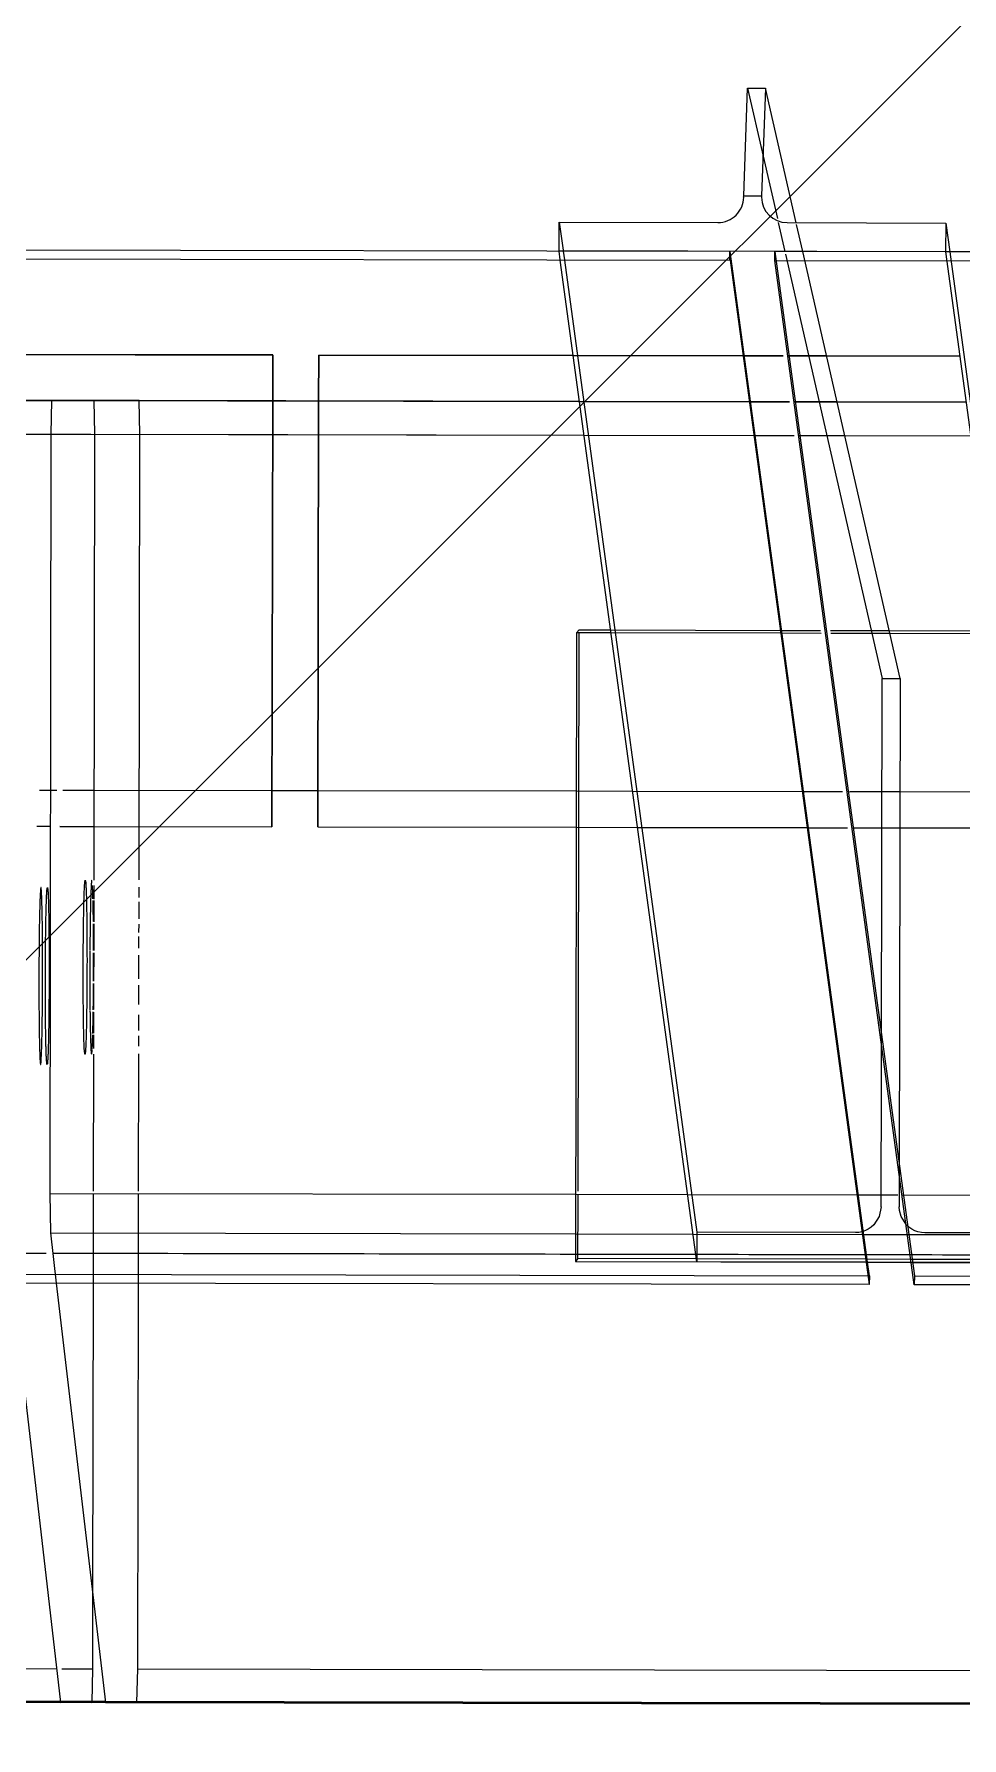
# Model space of a CAD drawing. Header units: metres. Extents: x -354 to -91, y 3 to 562.
# Drawn here: x -273.245 to -272.832, y 509.33 to 510.088 of the extents above; entities that cross this region are included whole.
import ezdxf

# ---------------------------------------------------------------- set-up
doc = ezdxf.new("R2010")
doc.units = ezdxf.units.M
doc.layers.add('A-DETL-GENF', color=7, linetype='Continuous', lineweight=9)
doc.layers.add('A-GENM', color=7, linetype='Continuous', lineweight=25)

# ---------------------------------------------------------------- blocks, each defined once
blk = doc.blocks.new('T2DPAA-T2D-C3S-RW-M2D-100010_dwg-40802999-DRG-2873034 - CONSTRUCTION SEQUENCE STAGE A8')
at = {"color": 254, "lineweight": 25, "true_color": 0xd0d0d0}
for p, q in [((14.30988, -592.13671), (14.30866, -592.13209)), ((14.31062, -592.13949), (14.30988, -592.13671)), ((14.31477, -592.15522), (14.3113, -592.1421)), ((14.33505, -592.23209), (14.31477, -592.15522)), ((14.34026, -592.25185), (14.33505, -592.23209)), ((14.36958, -592.36296), (14.34026, -592.25185)), ((14.37599, -592.38725), (14.36958, -592.36296)), ((14.39522, -592.46014), (14.37599, -592.38725)), ((14.39982, -592.47755), (14.39538, -592.46074)), ((14.40631, -592.50217), (14.40061, -592.48055)), ((14.41452, -592.53328), (14.40631, -592.50217))]:
    blk.add_line(p, q, dxfattribs=at)
at = {"color": 254, "lineweight": 25, "true_color": 0xdedede}
for p, q in [((13.92259, -592.2587), (13.91909, -592.24545)), ((13.92415, -592.26462), (13.92259, -592.2587)), ((14.13096, -593.04842), (13.92415, -592.26462))]:
    blk.add_line(p, q, dxfattribs=at)
at = {"color": 254, "lineweight": 25, "true_color": 0xdedede, "flags": 128}
blk.add_lwpolyline([(13.91907, -592.24539), (13.81485, -591.85041), (13.78885, -591.75187)], dxfattribs=at)
blk = doc.blocks.new('T2DPAA-T2D-PWC-RW-M2D-100010_RoadDesign_rvt-1-DRG-2873034 - CONSTRUCTION SEQUENCE STAGE A8')
at = {"color": 254, "lineweight": 25, "true_color": 0xd0d0d0, "rotation": 75.11694444444437}
blk.add_blockref('T2DPAA-T2D-C3S-RW-M2D-100010_dwg-40802999-DRG-2873034 - CONSTRUCTION SEQUENCE STAGE A8', (-1722.33704, 648.01046), dxfattribs=at)
blk = doc.blocks.new('CappingBeam_RS39B_CB01A - CappingBeam_RS39B_CB01A-57939457-DRG-2873034 - CONSTRUCTION SEQUENCE STAGE A8')
at = {"layer": 'A-GENM', "color": 9, "true_color": 0xbebebe}
for points in [[(97.87581, 39.29484), (97.91865, 39.13251), (97.96148, 38.97017), (98.00431, 38.80784)], [(98.00516, 38.80464), (98.00662, 38.79908), (98.00809, 38.79353), (98.00955, 38.78797)], [(98.00955, 38.78797), (98.02783, 38.71873), (98.0461, 38.64948), (98.06437, 38.58023)], [(98.06437, 38.58023), (98.06892, 38.56298), (98.07347, 38.54573), (98.07802, 38.52848)], [(98.07802, 38.52848), (98.08443, 38.50418), (98.09085, 38.47988), (98.09726, 38.45558)], [(98.0974, 38.45504), (98.09906, 38.44876), (98.10071, 38.44249), (98.10237, 38.43621)], [(98.10237, 38.43621), (98.10888, 38.41155), (98.11538, 38.38689), (98.12189, 38.36222)]]:
    blk.add_open_spline(points, degree=3, dxfattribs=at)
at = {"layer": 'A-GENM', "color": 253, "true_color": 0xa3a3a3}
for points in [[(97.87581, 39.29484), (97.91865, 39.13251), (97.96148, 38.97017), (98.00431, 38.80784)], [(98.00516, 38.80464), (98.00662, 38.79908), (98.00809, 38.79353), (98.00955, 38.78797)], [(98.00955, 38.78797), (98.02783, 38.71873), (98.0461, 38.64948), (98.06437, 38.58023)], [(98.06437, 38.58023), (98.06892, 38.56298), (98.07347, 38.54573), (98.07802, 38.52848)], [(98.07802, 38.52848), (98.08443, 38.50418), (98.09085, 38.47988), (98.09726, 38.45558)], [(98.0974, 38.45504), (98.09906, 38.44876), (98.10071, 38.44249), (98.10237, 38.43621)], [(98.10237, 38.43621), (98.10888, 38.41155), (98.11538, 38.38689), (98.12189, 38.36222)]]:
    blk.add_open_spline(points, degree=3, dxfattribs=at)
blk = doc.blocks.new('T2D Feature Wall Adaptive V6 - Vertical-67397289-DRG-2873034 - CONSTRUCTION SEQUENCE STAGE A8')
at = {"layer": 'A-GENM', "color": 253, "true_color": 0xa3a3a3}
for p, q in [((-0.20001, -1.19698), (-0.20001, -1.25626)), ((-0.2, -1.25626), (-0.2, -1.19698)), ((0.00999, -1.22333), (0.00999, -1.19115)), ((0.01, -1.22333), (0.01, -1.19115)), ((0.00999, -1.24375), (0.00999, -1.22333)), ((0.01, -1.24375), (0.01, -1.22333)), ((0.00999, -1.26397), (0.00999, -1.24659)), ((0.01, -1.26397), (0.01, -1.24658)), ((-0.20001, -1.25626), (-0.20001, -1.27351)), ((-0.2, -1.27351), (-0.2, -1.25626)), ((0.00999, -1.33997), (0.00999, -1.26459)), ((0.01, -1.33997), (0.01, -1.26459)), ((-0.20001, -1.27554), (-0.20001, -1.29288)), ((-0.2, -1.29288), (-0.2, -1.27554)), ((-0.20001, -1.29355), (-0.20001, -1.36893)), ((-0.2, -1.36893), (-0.2, -1.29355)), ((0.00999, -1.36729), (0.00999, -1.33997)), ((0.01, -1.36729), (0.01, -1.33997)), ((-0.20001, -1.36893), (-0.20001, -1.48221)), ((-0.2, -1.48221), (-0.2, -1.36893)), ((0.00999, -1.48221), (0.00999, -1.36729)), ((0.01, -1.48221), (0.01, -1.36729)), ((-0.20001, -1.48221), (-0.2, -1.48221)), ((-0.2, -1.48221), (-0.17959, -1.48221)), ((-0.17959, -1.48221), (-0.2, -1.48221)), ((-0.17959, -1.48221), (0.01, -1.48221)), ((0.00999, -1.48221), (-0.17959, -1.48221)), ((0.01, -1.48221), (0.00999, -1.48221))]:
    blk.add_line(p, q, dxfattribs=at)
blk = doc.blocks.new('StitchPour_RS39B_01 - StitchPour_RS39B_01-60507265-DRG-2873034 - CONSTRUCTION SEQUENCE STAGE A8')
at = {"layer": 'A-GENM', "color": 253, "true_color": 0xa3a3a3}
for points, knots in [([(97.81425, 38.74424), (97.75042, 38.98616), (97.54649, 39.75903), (97.32554, 40.59639), (97.16843, 41.19183), (97.15141, 41.25633)], [-0.7879699, -0.7879699, -0.7879699, -0.7879699, -0.75, -0.6666667, -0.6565437, -0.6565437, -0.6565437, -0.6565437]), ([(98.88361, 34.69147), (98.74352, 35.22242), (98.46333, 36.28431), (98.10804, 37.63082), (97.89284, 38.44638), (97.81775, 38.73098)], [-1, -1, -1, -1, -0.9166667, -0.8333333, -0.7886633, -0.7886633, -0.7886633, -0.7886633])]:
    blk.add_open_spline(points, degree=3, knots=knots, dxfattribs=at)
for points in [[(97.81617, 38.73695), (97.77159, 38.90589), (97.72702, 39.07484), (97.68244, 39.24378)], [(97.81775, 38.73098), (97.81658, 38.7354), (97.81541, 38.73982), (97.81425, 38.74424)], [(97.81775, 38.73098), (97.81722, 38.73297), (97.8167, 38.73496), (97.81617, 38.73695)], [(98.02608, 37.9414), (97.95664, 38.2046), (97.88719, 38.46779), (97.81775, 38.73098)]]:
    blk.add_open_spline(points, degree=3, dxfattribs=at)
blk = doc.blocks.new('SCR_NW_3 - SCR_NW_3-66978935-DRG-2873034 - CONSTRUCTION SEQUENCE STAGE A8')
at = {"layer": 'A-GENM', "color": 253, "true_color": 0xa3a3a3}
for p, q in [((0.0629, 0.45594), (1.11163, 0.45593)), ((1.11163, 0.45593), (1.18762, 0.45593)), ((1.18762, 0.45592), (1.1554, 0.22234)), ((1.18763, 0.45198), (1.18762, 0.45593)), ((1.18763, 0.45198), (0.06291, 0.45198)), ((1.12475, -0.00396), (1.18763, 0.45198)), ((1.1554, 0.22234), (1.12474, -0.00001)), ((1.12474, -0.00001), (0.00057, 0.00001)), ((0.00002, -0.00394), (1.12475, -0.00396)), ((1.12474, -0.00001), (1.12475, -0.00396))]:
    blk.add_line(p, q, dxfattribs=at)
blk = doc.blocks.new('SCR_NW_4 - SCR_NW_4-66978936-DRG-2873034 - CONSTRUCTION SEQUENCE STAGE A8')
at = {"layer": 'A-GENM', "color": 253, "true_color": 0xa3a3a3}
for p, q in [((0.00085, 0.00601), (0.06278, 0.45593)), ((0.06292, 0.45198), (0.06291, 0.45594)), ((0.06291, 0.45594), (1.11079, 0.45592)), ((0.0628, 0.45198), (0.00003, -0.00395)), ((1.18674, 0.45197), (0.06292, 0.45198)), ((0.00002, 0.00001), (0.00085, 0.006)), ((0.00002, 0.00001), (0.00003, -0.00395)), ((1.12501, -0.00001), (0.00058, 0.00001)), ((0.00003, -0.00395), (1.12502, -0.00396))]:
    blk.add_line(p, q, dxfattribs=at)
blk = doc.blocks.new('PLATE ph - PLATE ph-V42-DRG-2873034 - CONSTRUCTION SEQUENCE STAGE A8')
at = {"layer": 'A-GENM', "color": 253, "true_color": 0xa3a3a3}
for p, q in [((-1146.15571, 509.82187), (-1146.15621, 509.54195)), ((-1146.15571, 509.82187), (-1146.15456, 509.82319)), ((-1146.14032, 509.82183), (-1146.15571, 509.82187)), ((-1146.155, 509.57333), (-1146.15456, 509.82187)), ((-1146.15456, 509.82319), (-1146.1405, 509.82315)), ((-1146.1405, 509.82315), (-1146.06512, 509.82298)), ((-1146.06494, 509.82166), (-1146.14032, 509.82183)), ((-1146.06448, 509.82298), (-1146.04711, 509.82294)), ((-1146.04693, 509.82162), (-1146.0643, 509.82166)), ((-1146.04279, 509.82293), (-1146.01663, 509.82287)), ((-1146.01633, 509.82155), (-1146.04264, 509.82161)), ((-1146.01663, 509.82287), (-1145.96854, 509.82276)), ((-1145.96836, 509.82144), (-1146.01633, 509.82155)), ((-1145.96672, 509.82276), (-1145.87462, 509.82255)), ((-1145.87577, 509.82123), (-1145.96654, 509.82144)), ((-1145.87627, 509.54131), (-1145.87577, 509.82123)), ((-1145.87462, 509.82255), (-1145.87577, 509.82123)), ((-1145.87462, 509.82255), (-1145.87506, 509.57333)), ((-1146.15505, 509.54327), (-1146.15501, 509.56729)), ((-1146.15501, 509.56729), (-1146.155, 509.57191)), ((-1145.87507, 509.56679), (-1145.87512, 509.54263)), ((-1145.87506, 509.57141), (-1145.87507, 509.56679)), ((-1146.15505, 509.54327), (-1146.15621, 509.54195)), ((-1146.15621, 509.54195), (-1146.02682, 509.54165)), ((-1146.1024, 509.54315), (-1146.15505, 509.54327)), ((-1146.027, 509.54297), (-1146.1024, 509.54315)), ((-1146.02682, 509.54165), (-1146.00679, 509.54161)), ((-1146.00697, 509.54293), (-1146.02644, 509.54297)), ((-1145.93044, 509.54275), (-1146.00697, 509.54293)), ((-1146.00679, 509.54161), (-1145.87627, 509.54131)), ((-1145.87627, 509.54263), (-1145.93044, 509.54275)), ((-1145.87627, 509.54131), (-1145.87512, 509.54263))]:
    blk.add_line(p, q, dxfattribs=at)
blk = doc.blocks.new('POST_3000_1C_360UB2 - 1C-68650420-DRG-2873034 - CONSTRUCTION SEQUENCE STAGE A8')
at = {"layer": 'A-GENM', "color": 253, "true_color": 0xa3a3a3}
for p, q in [((-1146.08134, 510.0164), (-1146.07958, 510.06435)), ((-1146.07958, 510.06435), (-1146.0727, 510.03408)), ((-1146.07958, 510.06435), (-1146.07159, 510.06433)), ((-1146.07159, 510.06433), (-1146.07335, 510.01638)), ((-1146.05796, 510.00448), (-1146.07159, 510.06433)), ((-1146.07269, 510.03404), (-1146.06637, 510.00629)), ((-1146.08135, 510.0158), (-1146.08134, 510.0164)), ((-1146.08134, 510.0164), (-1146.07335, 510.01638)), ((-1146.07335, 510.01638), (-1146.07335, 510.01578)), ((-1146.16346, 509.99187), (-1146.16339, 510.00472)), ((-1146.16339, 510.00472), (-1146.16168, 509.99218)), ((-1146.16339, 510.00472), (-1146.09281, 510.00456)), ((-1146.06596, 510.0045), (-1146.06304, 509.99165)), ((-1146.06201, 510.00449), (-1145.99143, 510.00433)), ((-1146.05504, 509.99164), (-1146.05779, 510.00371)), ((-1145.99143, 510.00433), (-1145.9915, 509.99147)), ((-1145.99143, 510.00433), (-1145.98969, 509.99152)), ((-1145.9915, 509.99147), (-1146.16346, 509.99187)), ((-1146.16292, 509.98787), (-1146.16346, 509.99183)), ((-1146.16164, 509.99183), (-1146.1611, 509.98787)), ((-1146.01178, 509.80155), (-1146.05504, 509.99162)), ((-1145.9915, 509.99147), (-1145.93026, 509.54143)), ((-1145.98969, 509.99152), (-1145.93024, 509.55463)), ((-1146.10222, 509.54183), (-1146.16291, 509.98784)), ((-1146.16109, 509.98784), (-1146.1022, 509.55502)), ((-1146.06278, 509.99053), (-1146.01978, 509.80156)), ((-1146.02007, 509.63919), (-1146.01978, 509.80156)), ((-1146.01978, 509.80156), (-1146.01178, 509.80155)), ((-1146.01178, 509.80155), (-1146.01217, 509.58118)), ((-1146.02009, 509.62441), (-1146.02007, 509.63919)), ((-1146.0202, 509.56641), (-1146.02009, 509.62441)), ((-1146.01217, 509.58118), (-1146.0122, 509.56639)), ((-1146.0202, 509.56641), (-1146.02106, 509.56201)), ((-1146.02106, 509.56201), (-1146.02351, 509.55827)), ((-1146.01209, 509.56478), (-1146.0122, 509.56639)), ((-1146.01135, 509.56199), (-1146.01209, 509.56478)), ((-1146.00913, 509.55847), (-1146.01135, 509.56199)), ((-1146.1022, 509.55502), (-1146.10222, 509.54183)), ((-1146.03161, 509.55486), (-1146.1022, 509.55502)), ((-1146.03012, 509.55496), (-1146.03161, 509.55486)), ((-1146.02863, 509.55526), (-1146.03012, 509.55496)), ((-1146.02722, 509.55575), (-1146.02863, 509.55526)), ((-1146.02589, 509.55642), (-1146.02722, 509.55575)), ((-1146.02463, 509.55728), (-1146.02589, 509.55642)), ((-1146.02351, 509.55827), (-1146.02463, 509.55728)), ((-1145.93206, 509.55463), (-1146.00082, 509.55479)), ((-1145.93026, 509.54143), (-1145.93024, 509.55463)), ((-1146.02682, 509.54165), (-1146.10222, 509.54183)), ((-1146.00679, 509.54161), (-1146.02682, 509.54165)), ((-1145.93026, 509.54143), (-1146.00679, 509.54161))]:
    blk.add_line(p, q, dxfattribs=at)
at = {"layer": 'A-GENM', "color": 253, "true_color": 0xa3a3a3, "flags": 128}
for points in [[(-1146.00521, 509.5557), (-1146.00655, 509.55638), (-1146.0078, 509.55724), (-1146.00891, 509.55824)], [(-1146.00082, 509.55479), (-1146.00231, 509.5549), (-1146.0038, 509.55521), (-1146.00521, 509.5557)]]:
    blk.add_lwpolyline(points, dxfattribs=at)
at = {"layer": 'A-GENM', "color": 253, "true_color": 0xa3a3a3}
for centre, start_param, end_param in [((-1146.09274, 510.01583), 4.573281, 6.144078), ((-1146.06195, 510.01576), 3.002485, 4.573281)]:
    blk.add_ellipse(centre, major_axis=(0.0113, 0.00154), ratio=0.988473, start_param=start_param, end_param=end_param, dxfattribs=at)
blk = doc.blocks.new('Barrier-Precast-MPB-03-B - Typical-68652177-DRG-2873034 - CONSTRUCTION SEQUENCE STAGE A8')
at = {"layer": 'A-GENM', "color": 253, "true_color": 0xa3a3a3}
for p, q in [((-0.00024, -0.2973), (0.00314, 3.87417)), ((-0.01523, -0.283), (-0.01458, 0.51932)), ((-0.00023, -0.28333), (0.00042, 0.51931)), ((-0.22654, 0.05685), (-0.22648, 0.13338)), ((-0.20894, 0.05927), (-0.20888, 0.13579)), ((-0.57952, 0.08499), (-0.57957, 0.02758)), ((-0.57957, 0.02758), (-0.57952, 0.08499)), ((-0.56457, 0.03101), (-0.56453, 0.08704)), ((-0.56457, 0.03101), (-0.56452, 0.08704)), ((-0.22656, 0.03739), (-0.22654, 0.0549)), ((-0.20896, 0.0398), (-0.20894, 0.05927)), ((-0.20902, -0.03616), (-0.20896, 0.03923)), ((-0.56459, 0.01051), (-0.56457, 0.03101)), ((-0.56458, 0.01051), (-0.56457, 0.03101)), ((-0.22662, -0.03857), (-0.22656, 0.03682)), ((-0.57957, 0.02758), (-0.57959, 0.00846)), ((-0.57959, 0.00846), (-0.57957, 0.02758)), ((-0.56461, -0.00887), (-0.56459, 0.00848)), ((-0.5646, -0.00887), (-0.56459, 0.00848)), ((-0.57959, 0.00643), (-0.5796, -0.01092)), ((-0.5796, -0.01092), (-0.57959, 0.00643)), ((-0.5796, -0.01158), (-0.57966, -0.08696)), ((-0.57966, -0.08696), (-0.5796, -0.01158)), ((-0.56467, -0.08491), (-0.56461, -0.00953)), ((-0.56466, -0.08491), (-0.5646, -0.00953)), ((-0.20906, -0.08844), (-0.20902, -0.03616)), ((-0.22666, -0.08843), (-0.22662, -0.03857)), ((-0.57985, -0.32192), (-0.57966, -0.08696)), ((-0.57966, -0.08696), (-0.57982, -0.28286)), ((-0.56486, -0.32224), (-0.56467, -0.08491)), ((-0.56482, -0.28256), (-0.56466, -0.08491)), ((-0.22685, -0.32232), (-0.22666, -0.08843)), ((-0.20925, -0.32202), (-0.20906, -0.08844)), ((-0.57982, -0.28286), (-0.57985, -0.32192)), ((-0.56483, -0.28256), (-0.57982, -0.28286)), ((-0.36647, -0.28272), (-0.56482, -0.28256)), ((-0.3586, -0.28273), (-0.3632, -0.28272)), ((-0.34915, -0.28273), (-0.35667, -0.28273)), ((-0.3431, -0.28274), (-0.34673, -0.28273)), ((-0.3361, -0.28274), (-0.34118, -0.28274)), ((-0.32243, -0.28275), (-0.33288, -0.28275)), ((-0.31092, -0.28276), (-0.31956, -0.28276)), ((-0.29944, -0.28277), (-0.30641, -0.28277)), ((-0.29244, -0.28278), (-0.29703, -0.28278)), ((-0.22789, -0.28283), (-0.28901, -0.28278)), ((-0.18683, -0.28286), (-0.22682, -0.28283)), ((-0.01523, -0.283), (-0.18683, -0.28286)), ((-0.00023, -0.28333), (-0.01523, -0.283)), ((-0.00024, -0.29101), (-0.00023, -0.28333)), ((-0.00024, -0.2973), (-0.00024, -0.29101)), ((-0.18686, -0.31937), (-0.00024, -0.2973)), ((-0.57985, -0.32192), (-0.56486, -0.32224)), ((-0.56486, -0.32224), (-0.22685, -0.32232)), ((-0.22685, -0.32232), (-0.20925, -0.32202)), ((-0.20925, -0.32202), (-0.18686, -0.31937))]:
    blk.add_line(p, q, dxfattribs=at)
for points, knots in [([(-0.35803, -0.30321), (-0.35915, -0.30324), (-0.36081, -0.30329), (-0.36272, -0.30336), (-0.36358, -0.30341), (-0.36397, -0.30343)], [0.1216817, 0.1216817, 0.1216817, 0.1216817, 0.1666667, 0.1944444, 0.2222222, 0.2222222, 0.2222222, 0.2222222]), ([(-0.34792, -0.30302), (-0.34955, -0.30304), (-0.35293, -0.30309), (-0.35579, -0.30315), (-0.35723, -0.30319)], [0.0099284, 0.0099284, 0.0099284, 0.0099284, 0.0555556, 0.1111111, 0.1111111, 0.1111111, 0.1111111]), ([(-0.33504, -0.30292), (-0.33634, -0.30293), (-0.34035, -0.30294), (-0.34425, -0.30298), (-0.34684, -0.30301)], [0.8975662, 0.8975662, 0.8975662, 0.8975662, 0.9305556, 1, 1, 1, 1]), ([(-0.32131, -0.30293), (-0.32154, -0.30293), (-0.32317, -0.30292), (-0.32629, -0.30291), (-0.33036, -0.30291), (-0.33289, -0.30292), (-0.334, -0.30292)], [0.785809, 0.785809, 0.785809, 0.785809, 0.7916667, 0.8263889, 0.8611111, 0.8888889, 0.8888889, 0.8888889, 0.8888889]), ([(-0.30858, -0.30304), (-0.309, -0.30303), (-0.31065, -0.30301), (-0.31374, -0.30298), (-0.31732, -0.30295), (-0.31951, -0.30294), (-0.32034, -0.30293)], [0.6758028, 0.6758028, 0.6758028, 0.6758028, 0.6875, 0.7222222, 0.7569444, 0.7777778, 0.7777778, 0.7777778, 0.7777778]), ([(-0.29805, -0.30323), (-0.29857, -0.30322), (-0.30005, -0.30318), (-0.30276, -0.30313), (-0.30549, -0.30308), (-0.30715, -0.30306), (-0.30763, -0.30305)], [0.5632509, 0.5632509, 0.5632509, 0.5632509, 0.5833333, 0.6180556, 0.6527778, 0.6666667, 0.6666667, 0.6666667, 0.6666667]), ([(-0.29126, -0.30349), (-0.29164, -0.30347), (-0.29262, -0.30342), (-0.29451, -0.30334), (-0.29625, -0.30328), (-0.29729, -0.30325), (-0.29746, -0.30325)], [0.4514672, 0.4514672, 0.4514672, 0.4514672, 0.4791667, 0.5138889, 0.5486111, 0.5555556, 0.5555556, 0.5555556, 0.5555556]), ([(-0.36638, -0.30372), (-0.36638, -0.30374), (-0.3663, -0.30379), (-0.36591, -0.30386), (-0.36523, -0.30393), (-0.3646, -0.30397), (-0.36424, -0.304)], [0.3366516, 0.3366516, 0.3366516, 0.3366516, 0.3611111, 0.3888889, 0.4166667, 0.4444444, 0.4444444, 0.4444444, 0.4444444]), ([(-0.36636, -0.30666), (-0.36636, -0.30665), (-0.36631, -0.30658), (-0.3657, -0.30649), (-0.3646, -0.30641), (-0.36424, -0.30639)], [-0.6628173, -0.6628173, -0.6628173, -0.6628173, -0.6527778, -0.5833333, -0.5555556, -0.5555556, -0.5555556, -0.5555556]), ([(-0.36393, -0.30695), (-0.36422, -0.30694), (-0.36491, -0.30689), (-0.36577, -0.30681), (-0.36625, -0.30673), (-0.36635, -0.30669), (-0.36636, -0.30667)], [-0.7777778, -0.7777778, -0.7777778, -0.7777778, -0.7569444, -0.7222222, -0.6875, -0.6666667, -0.6666667, -0.6666667, -0.6666667]), ([(-0.36424, -0.304), (-0.36378, -0.30403), (-0.36273, -0.30408), (-0.36071, -0.30416), (-0.35899, -0.30422), (-0.35799, -0.30425), (-0.35785, -0.30425)], [0.4444444, 0.4444444, 0.4444444, 0.4444444, 0.4791667, 0.5138889, 0.5486111, 0.5542704, 0.5542704, 0.5542704, 0.5542704]), ([(-0.36424, -0.30639), (-0.36415, -0.30638), (-0.36359, -0.30635), (-0.36237, -0.30629), (-0.36026, -0.30621), (-0.35864, -0.30616), (-0.35776, -0.30614)], [-0.5555556, -0.5555556, -0.5555556, -0.5555556, -0.5486111, -0.5138889, -0.4791667, -0.4444444, -0.4444444, -0.4444444, -0.4444444]), ([(-0.34682, -0.30741), (-0.34935, -0.30737), (-0.35396, -0.30729), (-0.35853, -0.30718), (-0.36154, -0.30707), (-0.36302, -0.30701), (-0.36374, -0.30697), (-0.36393, -0.30695)], [-1, -1, -1, -1, -0.9305556, -0.8611111, -0.8263889, -0.7916667, -0.7777778, -0.7777778, -0.7777778, -0.7777778]), ([(-0.35776, -0.30614), (-0.35706, -0.30612), (-0.35558, -0.30609), (-0.35309, -0.30604), (-0.35041, -0.30599), (-0.3476, -0.30595), (-0.34463, -0.30592), (-0.34145, -0.3059), (-0.33816, -0.30587), (-0.33486, -0.30586), (-0.3315, -0.30585), (-0.32685, -0.30585), (-0.3234, -0.30586), (-0.32117, -0.30587)], [-0.4444444, -0.4444444, -0.4444444, -0.4444444, -0.4166667, -0.3888889, -0.3611111, -0.3333333, -0.3055556, -0.2777778, -0.25, -0.2222222, -0.1944444, -0.1666667, -0.1111111, -0.1111111, -0.1111111, -0.1111111]), ([(-0.35769, -0.30426), (-0.35701, -0.30428), (-0.35537, -0.30432), (-0.35245, -0.30438), (-0.34975, -0.30442), (-0.34813, -0.30445), (-0.34768, -0.30445)], [0.5564074, 0.5564074, 0.5564074, 0.5564074, 0.5833333, 0.6180556, 0.6527778, 0.66564, 0.66564, 0.66564, 0.66564]), ([(-0.34752, -0.30446), (-0.34682, -0.30447), (-0.34488, -0.30449), (-0.34148, -0.30453), (-0.33792, -0.30455), (-0.33574, -0.30457), (-0.33492, -0.30457)], [0.6672154, 0.6672154, 0.6672154, 0.6672154, 0.6875, 0.7222222, 0.7569444, 0.7774025, 0.7774025, 0.7774025, 0.7774025]), ([(-0.30759, -0.30743), (-0.30856, -0.30744), (-0.31054, -0.30746), (-0.31373, -0.30749), (-0.31702, -0.30751), (-0.32032, -0.30753), (-0.32368, -0.30753), (-0.32832, -0.30753), (-0.33406, -0.30752), (-0.34053, -0.30748), (-0.34475, -0.30743), (-0.34682, -0.30741)], [-0.3333333, -0.3333333, -0.3333333, -0.3333333, -0.3055556, -0.2777778, -0.25, -0.2222222, -0.1944444, -0.1666667, -0.1111111, -0.0555556, 0, 0, 0, 0]), ([(-0.33474, -0.30457), (-0.33424, -0.30457), (-0.33233, -0.30458), (-0.32892, -0.30459), (-0.32486, -0.30459), (-0.32234, -0.30459), (-0.32125, -0.30459)], [0.7788911, 0.7788911, 0.7788911, 0.7788911, 0.7916667, 0.8263889, 0.8611111, 0.8885518, 0.8885518, 0.8885518, 0.8885518]), ([(-0.32109, -0.30459), (-0.31946, -0.30458), (-0.31519, -0.30456), (-0.31105, -0.30453), (-0.3085, -0.3045)], [0.8898954, 0.8898954, 0.8898954, 0.8898954, 0.9305556, 0.9986811, 0.9986811, 0.9986811, 0.9986811]), ([(-0.30835, -0.30598), (-0.30581, -0.30601), (-0.30213, -0.30608), (-0.29905, -0.30615), (-0.29798, -0.30618)], [-1, -1, -1, -1, -0.9305556, -0.8888889, -0.8888889, -0.8888889, -0.8888889]), ([(-0.3082, -0.3045), (-0.30623, -0.30447), (-0.30251, -0.30442), (-0.29941, -0.30436), (-0.29798, -0.30432)], [0.0014436, 0.0014436, 0.0014436, 0.0014436, 0.0555556, 0.1111111, 0.1111111, 0.1111111, 0.1111111]), ([(-0.2888, -0.30673), (-0.2888, -0.30673), (-0.28886, -0.3068), (-0.28951, -0.3069), (-0.29113, -0.30702), (-0.2928, -0.3071), (-0.29491, -0.30718), (-0.29718, -0.30724), (-0.29959, -0.3073), (-0.30208, -0.30735), (-0.30476, -0.30739), (-0.30663, -0.30742), (-0.30759, -0.30743)], [-0.6628544, -0.6628544, -0.6628544, -0.6628544, -0.6527778, -0.5833333, -0.5486111, -0.5138889, -0.4791667, -0.4444444, -0.4166667, -0.3888889, -0.3611111, -0.3333333, -0.3333333, -0.3333333, -0.3333333]), ([(-0.29798, -0.30432), (-0.29654, -0.30428), (-0.29459, -0.30423), (-0.29252, -0.30414), (-0.29168, -0.3041), (-0.29132, -0.30408)], [0.1111111, 0.1111111, 0.1111111, 0.1111111, 0.1666667, 0.1944444, 0.2202529, 0.2202529, 0.2202529, 0.2202529]), ([(-0.29798, -0.30618), (-0.29726, -0.30619), (-0.29573, -0.30624), (-0.29362, -0.30631), (-0.29214, -0.30638), (-0.29143, -0.30642), (-0.29123, -0.30643)], [-0.8888889, -0.8888889, -0.8888889, -0.8888889, -0.8611111, -0.8263889, -0.7916667, -0.7777778, -0.7777778, -0.7777778, -0.7777778]), ([(-0.29123, -0.30643), (-0.29095, -0.30645), (-0.29025, -0.30649), (-0.28939, -0.30657), (-0.28892, -0.30665), (-0.28882, -0.3067), (-0.28881, -0.30672)], [-0.7777778, -0.7777778, -0.7777778, -0.7777778, -0.7569444, -0.7222222, -0.6875, -0.6666667, -0.6666667, -0.6666667, -0.6666667]), ([(-0.28883, -0.30379), (-0.28883, -0.30376), (-0.28891, -0.30372), (-0.2893, -0.30365), (-0.28998, -0.30358), (-0.29061, -0.30353), (-0.29097, -0.30351)], [0.3366186, 0.3366186, 0.3366186, 0.3366186, 0.3611111, 0.3888889, 0.4166667, 0.4444444, 0.4444444, 0.4444444, 0.4444444])]:
    blk.add_open_spline(points, degree=3, knots=knots, dxfattribs=at)
for points in [[(-0.36638, -0.30371), (-0.36638, -0.30371), (-0.36638, -0.30372), (-0.36638, -0.30372)], [(-0.36636, -0.30667), (-0.36636, -0.30667), (-0.36636, -0.30666), (-0.36636, -0.30666)], [(-0.32117, -0.30587), (-0.31894, -0.30588), (-0.31463, -0.30591), (-0.31041, -0.30595), (-0.30835, -0.30598)], [(-0.29123, -0.30408), (-0.29085, -0.30405), (-0.29018, -0.30401), (-0.28943, -0.30394), (-0.28896, -0.30387), (-0.28884, -0.30382), (-0.28883, -0.30379)], [(-0.28883, -0.30379), (-0.28883, -0.30379), (-0.28883, -0.30379), (-0.28883, -0.30379)], [(-0.28881, -0.30672), (-0.28881, -0.30672), (-0.2888, -0.30672), (-0.2888, -0.30673)]]:
    blk.add_open_spline(points, degree=3, dxfattribs=at)
blk = doc.blocks.new('Barrier-Precast-MPB-03-B - Typical-68653622-DRG-2873034 - CONSTRUCTION SEQUENCE STAGE A8')
at = {"layer": 'A-GENM', "color": 253, "true_color": 0xa3a3a3}
for p, q in [((-0.57675, 3.57344), (-0.57674, 3.59237)), ((-0.57674, 3.59237), (-0.57675, 3.57344)), ((-0.57674, 3.59237), (-0.56175, 3.59267)), ((-0.56176, 3.57312), (-0.56174, 3.59095)), ((-0.56174, 3.59267), (-0.36328, 3.59251)), ((-0.36085, 3.59251), (-0.35478, 3.5925)), ((-0.35412, 3.5925), (-0.34468, 3.59249)), ((-0.34375, 3.59249), (-0.33899, 3.59249)), ((-0.33898, 3.59249), (-0.33191, 3.59248)), ((-0.33091, 3.59248), (-0.31824, 3.59247)), ((-0.31725, 3.59247), (-0.30559, 3.59246)), ((-0.30452, 3.59246), (-0.29508, 3.59245)), ((-0.29435, 3.59245), (-0.28831, 3.59245)), ((-0.28574, 3.59245), (-0.22477, 3.5924)), ((-0.22373, 3.5924), (-0.18375, 3.59237)), ((-0.18375, 3.59237), (-0.04632, 3.59226)), ((-0.04632, 3.59226), (-0.01215, 3.59223)), ((-0.01216, 3.57856), (-0.01215, 3.59192)), ((-0.01215, 3.59223), (0.00285, 3.59191)), ((0.00244, 3.06772), (0.00285, 3.59191)), ((0.00285, 3.59191), (0.00285, 3.58437)), ((0.00285, 3.58437), (0.00284, 3.57819)), ((-0.57675, 3.57344), (-0.57734, 2.83807)), ((-0.57677, 3.554), (-0.57675, 3.57344)), ((-0.56177, 3.55523), (-0.56176, 3.57312)), ((0.00284, 3.57819), (-0.18378, 3.5565)), ((-0.01256, 3.06773), (-0.01216, 3.57645)), ((0.00078, 0.9863), (0.00284, 3.57819))]:
    blk.add_line(p, q, dxfattribs=at)
for points, knots in [([(-0.35993, 3.57187), (-0.35993, 3.57189), (-0.35984, 3.57194), (-0.35936, 3.57202), (-0.3585, 3.57209), (-0.35779, 3.57214), (-0.3575, 3.57215)], [0.6666667, 0.6666667, 0.6666667, 0.6666667, 0.6875, 0.7222222, 0.7569444, 0.7777778, 0.7777778, 0.7777778, 0.7777778]), ([(-0.35768, 3.57159), (-0.35805, 3.57161), (-0.3592, 3.57169), (-0.35987, 3.57179), (-0.35993, 3.57186), (-0.35993, 3.57187)], [0.5555556, 0.5555556, 0.5555556, 0.5555556, 0.5833333, 0.6527778, 0.6646005, 0.6646005, 0.6646005, 0.6646005]), ([(-0.3577, 3.56925), (-0.35808, 3.56923), (-0.35873, 3.56919), (-0.35944, 3.56912), (-0.35984, 3.56905), (-0.35993, 3.569), (-0.35993, 3.56898)], [-0.4444444, -0.4444444, -0.4444444, -0.4444444, -0.4166667, -0.3888889, -0.3611111, -0.3361783, -0.3361783, -0.3361783, -0.3361783]), ([(-0.35101, 3.5695), (-0.35119, 3.56949), (-0.35225, 3.56946), (-0.35405, 3.56941), (-0.35614, 3.56933), (-0.35723, 3.56928), (-0.3577, 3.56925)], [-0.5555556, -0.5555556, -0.5555556, -0.5555556, -0.5486111, -0.5138889, -0.4791667, -0.4444444, -0.4444444, -0.4444444, -0.4444444]), ([(-0.35098, 3.57134), (-0.35188, 3.57136), (-0.35355, 3.57141), (-0.35572, 3.57149), (-0.357, 3.57155), (-0.35758, 3.57159), (-0.35768, 3.57159)], [0.4444444, 0.4444444, 0.4444444, 0.4444444, 0.4791667, 0.5138889, 0.5486111, 0.5555556, 0.5555556, 0.5555556, 0.5555556]), ([(-0.3575, 3.57215), (-0.3573, 3.57216), (-0.35658, 3.5722), (-0.35506, 3.57227), (-0.35291, 3.57234), (-0.35135, 3.57238), (-0.35062, 3.57239)], [0.7777778, 0.7777778, 0.7777778, 0.7777778, 0.7916667, 0.8263889, 0.8611111, 0.8888889, 0.8888889, 0.8888889, 0.8888889]), ([(-0.35747, 3.56869), (-0.35708, 3.56867), (-0.3562, 3.56862), (-0.35403, 3.56854), (-0.35205, 3.56848), (-0.35059, 3.56844)], [-0.2222222, -0.2222222, -0.2222222, -0.2222222, -0.1944444, -0.1666667, -0.1111111, -0.1111111, -0.1111111, -0.1111111]), ([(-0.34059, 3.56967), (-0.34108, 3.56967), (-0.34276, 3.56965), (-0.34557, 3.56961), (-0.34858, 3.56955), (-0.35029, 3.56951), (-0.35101, 3.5695)], [-0.6666667, -0.6666667, -0.6666667, -0.6666667, -0.6527778, -0.6180556, -0.5833333, -0.5555556, -0.5555556, -0.5555556, -0.5555556]), ([(-0.35062, 3.57239), (-0.34953, 3.57242), (-0.3464, 3.57248), (-0.34265, 3.57254), (-0.34007, 3.57257)], [0.8888889, 0.8888889, 0.8888889, 0.8888889, 0.9305556, 1, 1, 1, 1]), ([(-0.3277, 3.56976), (-0.32854, 3.56976), (-0.33076, 3.56975), (-0.33438, 3.56973), (-0.33786, 3.5697), (-0.33985, 3.56968), (-0.34059, 3.56967)], [-0.7777778, -0.7777778, -0.7777778, -0.7777778, -0.7569444, -0.7222222, -0.6875, -0.6666667, -0.6666667, -0.6666667, -0.6666667]), ([(-0.34007, 3.56825), (-0.33746, 3.56821), (-0.3332, 3.56817), (-0.3288, 3.56815), (-0.32713, 3.56814)], [-1, -1, -1, -1, -0.9305556, -0.8888889, -0.8888889, -0.8888889, -0.8888889]), ([(-0.31393, 3.57102), (-0.31618, 3.57101), (-0.31966, 3.57101), (-0.32434, 3.57102), (-0.32661, 3.57102), (-0.32773, 3.57103)], [0.1111111, 0.1111111, 0.1111111, 0.1111111, 0.1666667, 0.1944444, 0.2222222, 0.2222222, 0.2222222, 0.2222222]), ([(-0.31391, 3.56975), (-0.31503, 3.56976), (-0.31758, 3.56977), (-0.32169, 3.56977), (-0.32517, 3.56977), (-0.32714, 3.56977), (-0.3277, 3.56976)], [-0.8888889, -0.8888889, -0.8888889, -0.8888889, -0.8611111, -0.8263889, -0.7916667, -0.7777778, -0.7777778, -0.7777778, -0.7777778]), ([(-0.32713, 3.56814), (-0.32601, 3.56813), (-0.32346, 3.56813), (-0.31936, 3.56812), (-0.31588, 3.56812), (-0.31391, 3.56813), (-0.31335, 3.56813)], [-0.8888889, -0.8888889, -0.8888889, -0.8888889, -0.8611111, -0.8263889, -0.7916667, -0.7777778, -0.7777778, -0.7777778, -0.7777778]), ([(-0.3271, 3.57265), (-0.32486, 3.57266), (-0.32138, 3.57266), (-0.31671, 3.57265), (-0.31445, 3.57265), (-0.31333, 3.57264)], [0.1111111, 0.1111111, 0.1111111, 0.1111111, 0.1666667, 0.1944444, 0.2222222, 0.2222222, 0.2222222, 0.2222222]), ([(-0.30096, 3.56965), (-0.30357, 3.56968), (-0.30784, 3.56972), (-0.31223, 3.56975), (-0.31391, 3.56975)], [-1, -1, -1, -1, -0.9305556, -0.8888889, -0.8888889, -0.8888889, -0.8888889]), ([(-0.31335, 3.56813), (-0.31251, 3.56813), (-0.31029, 3.56814), (-0.30666, 3.56816), (-0.30318, 3.56819), (-0.30118, 3.56821), (-0.30045, 3.56822)], [-0.7777778, -0.7777778, -0.7777778, -0.7777778, -0.7569444, -0.7222222, -0.6875, -0.6666667, -0.6666667, -0.6666667, -0.6666667]), ([(-0.29041, 3.57128), (-0.2915, 3.57125), (-0.29463, 3.57119), (-0.29838, 3.57113), (-0.30096, 3.5711)], [0.8888889, 0.8888889, 0.8888889, 0.8888889, 0.9305556, 1, 1, 1, 1]), ([(-0.30045, 3.56822), (-0.29996, 3.56822), (-0.29827, 3.56825), (-0.29547, 3.56829), (-0.29246, 3.56834), (-0.29075, 3.56838), (-0.29004, 3.5684)], [-0.6666667, -0.6666667, -0.6666667, -0.6666667, -0.6527778, -0.6180556, -0.5833333, -0.5555556, -0.5555556, -0.5555556, -0.5555556]), ([(-0.28356, 3.5692), (-0.28395, 3.56922), (-0.28484, 3.56927), (-0.287, 3.56936), (-0.28898, 3.56942), (-0.29044, 3.56945)], [-0.2222222, -0.2222222, -0.2222222, -0.2222222, -0.1944444, -0.1666667, -0.1111111, -0.1111111, -0.1111111, -0.1111111]), ([(-0.28353, 3.57152), (-0.28373, 3.57151), (-0.28445, 3.57147), (-0.28597, 3.57141), (-0.28812, 3.57134), (-0.28968, 3.57129), (-0.29041, 3.57128)], [0.7777778, 0.7777778, 0.7777778, 0.7777778, 0.7916667, 0.8263889, 0.8611111, 0.8888889, 0.8888889, 0.8888889, 0.8888889]), ([(-0.29006, 3.57233), (-0.28916, 3.57231), (-0.28749, 3.57226), (-0.28532, 3.57218), (-0.28404, 3.57212), (-0.28346, 3.57208), (-0.28336, 3.57208)], [0.4444444, 0.4444444, 0.4444444, 0.4444444, 0.4791667, 0.5138889, 0.5486111, 0.5555556, 0.5555556, 0.5555556, 0.5555556]), ([(-0.29004, 3.5684), (-0.28986, 3.5684), (-0.28879, 3.56843), (-0.28699, 3.56848), (-0.2849, 3.56856), (-0.28381, 3.56861), (-0.28334, 3.56864)], [-0.5555556, -0.5555556, -0.5555556, -0.5555556, -0.5486111, -0.5138889, -0.4791667, -0.4444444, -0.4444444, -0.4444444, -0.4444444]), ([(-0.2811, 3.5718), (-0.28111, 3.57178), (-0.2812, 3.57173), (-0.28167, 3.57165), (-0.28253, 3.57158), (-0.28324, 3.57153), (-0.28353, 3.57152)], [0.6666667, 0.6666667, 0.6666667, 0.6666667, 0.6875, 0.7222222, 0.7569444, 0.7777778, 0.7777778, 0.7777778, 0.7777778]), ([(-0.28336, 3.57208), (-0.28299, 3.57206), (-0.28184, 3.57198), (-0.28117, 3.57188), (-0.2811, 3.57181), (-0.2811, 3.5718)], [0.5555556, 0.5555556, 0.5555556, 0.5555556, 0.5833333, 0.6527778, 0.6646264, 0.6646264, 0.6646264, 0.6646264]), ([(-0.28334, 3.56864), (-0.28296, 3.56866), (-0.28231, 3.56871), (-0.2816, 3.56878), (-0.28119, 3.56885), (-0.2811, 3.56889), (-0.2811, 3.56891)], [-0.4444444, -0.4444444, -0.4444444, -0.4444444, -0.4166667, -0.3888889, -0.3611111, -0.3361499, -0.3361499, -0.3361499, -0.3361499])]:
    blk.add_open_spline(points, degree=3, knots=knots, dxfattribs=at)
for points in [[(-0.35993, 3.57187), (-0.35993, 3.57187), (-0.35993, 3.57187), (-0.35993, 3.57187)], [(-0.35993, 3.56898), (-0.35993, 3.56898), (-0.35993, 3.56898), (-0.35993, 3.56897)], [(-0.35993, 3.56897), (-0.35992, 3.56895), (-0.3598, 3.5689), (-0.35932, 3.56883), (-0.35855, 3.56876), (-0.35786, 3.56871), (-0.35747, 3.56869)], [(-0.34059, 3.57114), (-0.34157, 3.57116), (-0.34347, 3.57118), (-0.3462, 3.57123), (-0.34875, 3.57128), (-0.35026, 3.57132), (-0.35098, 3.57134)], [(-0.35059, 3.56844), (-0.34914, 3.5684), (-0.34595, 3.56833), (-0.34213, 3.56827), (-0.34007, 3.56825)], [(-0.32773, 3.57103), (-0.32885, 3.57104), (-0.33107, 3.57105), (-0.33439, 3.57107), (-0.3376, 3.57111), (-0.33961, 3.57113), (-0.34059, 3.57114)], [(-0.34007, 3.57257), (-0.33798, 3.57259), (-0.33371, 3.57263), (-0.32935, 3.57265), (-0.3271, 3.57265)], [(-0.30096, 3.5711), (-0.30306, 3.57108), (-0.30732, 3.57104), (-0.31168, 3.57102), (-0.31393, 3.57102)], [(-0.31333, 3.57264), (-0.31221, 3.57263), (-0.30999, 3.57262), (-0.30666, 3.5726), (-0.30344, 3.57257), (-0.30143, 3.57254), (-0.30045, 3.57253)], [(-0.29044, 3.56945), (-0.2919, 3.56949), (-0.29509, 3.56956), (-0.2989, 3.56962), (-0.30096, 3.56965)], [(-0.30045, 3.57253), (-0.29947, 3.57252), (-0.29757, 3.57249), (-0.29484, 3.57244), (-0.2923, 3.57239), (-0.29078, 3.57235), (-0.29006, 3.57233)], [(-0.2811, 3.56892), (-0.28111, 3.56894), (-0.28123, 3.56899), (-0.28171, 3.56906), (-0.28248, 3.56913), (-0.28317, 3.56918), (-0.28356, 3.5692)], [(-0.2811, 3.5718), (-0.2811, 3.5718), (-0.2811, 3.5718), (-0.2811, 3.5718)], [(-0.2811, 3.56891), (-0.2811, 3.56892), (-0.2811, 3.56892), (-0.2811, 3.56892)]]:
    blk.add_open_spline(points, degree=3, dxfattribs=at)
blk = doc.blocks.new('T2DPAA-T2D-C3S-RS-M3D-100334_rvt-1-DRG-2873034 - CONSTRUCTION SEQUENCE STAGE A8')
at = {"layer": 'A-GENM', "color": 253, "true_color": 0xa3a3a3}
for p, q in [((-1146.29084, 509.94557), (-1147.1274, 509.94706)), ((-1147.1274, 509.94705), (-1146.29084, 509.94556)), ((-1146.29088, 509.92516), (-1146.29084, 509.94556)), ((-1146.29084, 509.94556), (-1146.29088, 509.92516)), ((-1146.29084, 509.94556), (-1146.29084, 509.94557)), ((-1146.29122, 509.73556), (-1146.29088, 509.92516)), ((-1146.29088, 509.92516), (-1146.29122, 509.73557)), ((-1146.39584, 509.73576), (-1146.38985, 509.73575)), ((-1146.39584, 509.73575), (-1146.38985, 509.73574)), ((-1146.38554, 509.73574), (-1146.37072, 509.73571)), ((-1146.38554, 509.73573), (-1146.37072, 509.73571)), ((-1146.37072, 509.73571), (-1146.29122, 509.73556)), ((-1146.37072, 509.73571), (-1146.29122, 509.73557)), ((-1146.29122, 509.73557), (-1146.29122, 509.73556))]:
    blk.add_line(p, q, dxfattribs=at)
at = {"layer": 'A-GENM', "color": 253, "lineweight": 25, "true_color": 0xa3a3a3}
for name, p, rotation in [('CappingBeam_RS39B_CB01A - CappingBeam_RS39B_CB01A-57939457-DRG-2873034 - CONSTRUCTION SEQUENCE STAGE A8', (-1134.0578, 404.8616), 75.11694444444437), ('StitchPour_RS39B_01 - StitchPour_RS39B_01-60507265-DRG-2873034 - CONSTRUCTION SEQUENCE STAGE A8', (-1134.0578, 404.8616), 75.11694444444437), ('T2D Feature Wall Adaptive V6 - Vertical-67397289-DRG-2873034 - CONSTRUCTION SEQUENCE STAGE A8', (-1144.78856, 509.74289), 269.8981468929444), ('Barrier-Precast-MPB-03-B - Typical-68653622-DRG-2873034 - CONSTRUCTION SEQUENCE STAGE A8', (-1149.96331, 509.35209), 269.9436450229796), ('Barrier-Precast-MPB-03-B - Typical-68652177-DRG-2873034 - CONSTRUCTION SEQUENCE STAGE A8', (-1146.06795, 509.34517), 269.9446405794573)]:
    blk.add_blockref(name, p, dxfattribs=dict(at, rotation=rotation))
for name in ['POST_3000_1C_360UB2 - 1C-68650420-DRG-2873034 - CONSTRUCTION SEQUENCE STAGE A8', 'PLATE ph - PLATE ph-V42-DRG-2873034 - CONSTRUCTION SEQUENCE STAGE A8']:
    blk.add_blockref(name, (0, 0), dxfattribs=at)
at = {"layer": 'A-GENM', "color": 253, "lineweight": 25, "true_color": 0xa3a3a3, "extrusion": (0, 0, -1)}
for name, p, rotation in [('SCR_NW_4 - SCR_NW_4-66978936-DRG-2873034 - CONSTRUCTION SEQUENCE STAGE A8', (1146.02542, 509.53565), 0.1018524455670852), ('SCR_NW_3 - SCR_NW_3-66978935-DRG-2873034 - CONSTRUCTION SEQUENCE STAGE A8', (1144.88068, 509.53361), 0.101852644251858)]:
    blk.add_blockref(name, p, dxfattribs=dict(at, rotation=rotation))

msp = doc.modelspace()

# ---------------------------------------------------------------- hatches: boundary and pattern name
at = {"layer": 'A-DETL-GENF'}
h = msp.add_hatch(dxfattribs=at)
h.set_pattern_fill('FP_5', color=256, style=0, pattern_type=2)
h.set_pattern_definition([(45, (-500.2926, -694.024), (-0.42426407, 0.42426407), [])])
h.paths.add_polyline_path([(-272.1379, 504.63178), (-272.13788, 504.63178), (-272.12944, 509.38177), (-269.01623, 509.37624), (-269.0148, 509.6107), (-269.00758, 509.61069), (-269.00572, 509.37622), (-268.73368, 509.37573), (-268.64153, 509.90465), (-268.64134, 509.90576), (-266.763, 520.68695), (-275.82462, 520.68695), (-275.82462, 504.63833), (-272.16543, 504.63183)])
h.paths.add_polyline_path([(-273.88277, 509.08985), (-273.88278, 509.08985), (-273.88278, 509.09314)])
h.paths.add_polyline_path([(-274.27368, 509.63066), (-274.27368, 509.63067), (-274.26757, 509.63067)])
h.paths.add_polyline_path([(-271.00494, 509.70557), (-271.00294, 509.70584), (-271.00293, 509.70584)])
h.paths.add_polyline_path([(-273.39919, 509.70804), (-273.39919, 509.70805), (-273.36513, 509.70804)])
h.paths.add_polyline_path([(-269.66251, 509.72493), (-269.66251, 509.72494), (-269.6571, 509.72493)])
h.paths.add_polyline_path([(-270.31511, 509.72591), (-270.31511, 509.72591), (-270.31229, 509.72591)])
h.paths.add_polyline_path([(-268.64153, 509.90465), (-268.64145, 509.9051), (-268.64607, 509.90511)])

# ---------------------------------------------------------------- block references
at = {"lineweight": 5}
for name in ['T2DPAA-T2D-C3S-RS-M3D-100334_rvt-1-DRG-2873034 - CONSTRUCTION SEQUENCE STAGE A8', 'T2DPAA-T2D-PWC-RW-M2D-100010_RoadDesign_rvt-1-DRG-2873034 - CONSTRUCTION SEQUENCE STAGE A8']:
    msp.add_blockref(name, (873.15239, 0), dxfattribs=at)

doc.saveas('drawing.dxf')
